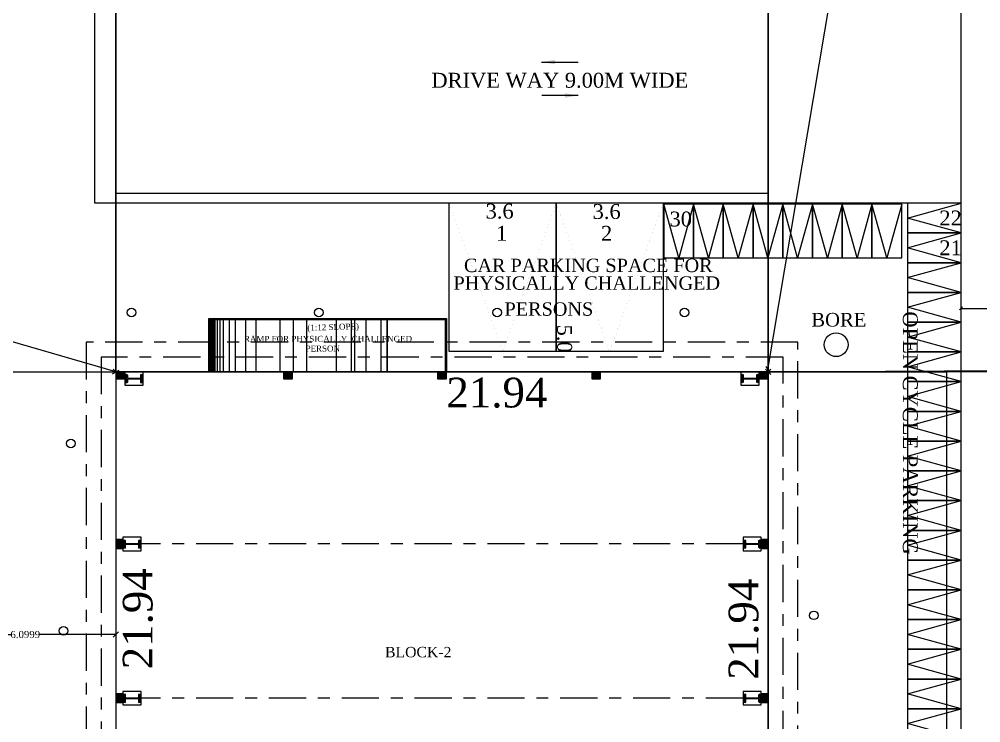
# Model space of a CAD drawing. Header units: metres. Extents: x 10791 to 15749, y -2675 to -2476.
# Drawn here: x 15697.49 to 15705.57, y -2660.94 to -2655.03 of the extents above; entities that cross this region are included whole.
import ezdxf
from ezdxf.enums import TextEntityAlignment as Align

# ---------------------------------------------------------------- set-up
doc = ezdxf.new("R2010")
doc.units = ezdxf.units.M
doc.header["$LTSCALE"] = 0.5
doc.header["$MEASUREMENT"] = 0
doc.header["$PDMODE"] = 35
doc.linetypes.add('CENTER', pattern=[2, 1.25, -0.25, 0.25, -0.25])
for name, color, linetype in [('BLK_1_COVERED_AREA', 7, 'Continuous'), ('BLK_2_FLR_0_BLT_UP_AREA', 7, 'Continuous'), ('BLK_2_LVL_0_BLDG_FOOT_PRINT', 7, 'Continuous'), ('BLK_2_LVL_0_FRONT_SETBACK', 7, 'Continuous'), ('BLK_2_LVL_0_SIDE_SETBACK1', 7, 'Continuous'), ('BLK_2_LVL_0_SIDE_SETBACK2', 7, 'Continuous'), ('CYCLE_PARKING', 7, 'Continuous'), ('DIST_BETWEEN_BLK_1_BLK_2', 7, 'Continuous'), ('DISTANCE_BLK', 7, 'Continuous'), ('DRIVEWAY', 7, 'Continuous'), ('FLOOR-GROUND', 7, 'Continuous')]:
    doc.layers.add(name, color=color, linetype=linetype)
for name, color, linetype, lineweight in [('BLK_1_FIRE_TENDER_MOVEMENT', 161, 'Continuous', 0), ('BLK_2_FIRE_TENDER_MOVEMENT', 161, 'Continuous', 0), ('SPECIAL_PARKING', 175, 'Continuous', 0)]:
    doc.layers.add(name, color=color, linetype=linetype, lineweight=lineweight)
doc.layers.add('SHORTEST_DIST_TO_ROAD', color=6, linetype='Continuous', plot=False)
doc.styles.add('Isa-', font='times.ttf')
doc.styles.get("Standard").update_dxf_attribs({"font": ''})
doc.styles.add('STYLE2', font='times.ttf')
doc.styles.get('Standard').set_extended_font_data('Arial Black')
doc.dimstyles.new('Copy of ISO-25', dxfattribs={"dimscale": 0, "dimtxt": 0.23, "dimasz": 0.1, "dimexe": 1.25, "dimexo": 0.625, "dimgap": 0.11, "dimtad": 0, "dimtih": 1, "dimtoh": 1, "dimzin": 1, "dimdsep": 46, "dimtxsty": 'STYLE2', "dimblk": 'OBLIQUE', "dimcen": 0, "dimse1": 1, "dimse2": 1, "dimclrd": 1, "dimclrt": 3, "dimadec": 0, "dimazin": 2, "dimtfac": 1, "dimtix": 1, "dimtofl": 0, "dimtmove": 0, "dimatfit": 3, "dimfxl": 0, "dimtolj": 1, "dimarcsym": 0})
doc.dimstyles.get("Standard").update_dxf_attribs({"dimtxt": 0.23, "dimasz": 0.18, "dimexe": 0.18, "dimexo": 0.0625, "dimgap": 0.09, "dimtad": 0, "dimtih": 1, "dimtoh": 1, "dimzin": 0, "dimdsep": 46, "dimtxsty": 'Standard', "dimblk": 'OBLIQUE', "dimcen": 0.09, "dimse1": 1, "dimse2": 1, "dimclrd": 1, "dimclrt": 3, "dimadec": 0, "dimazin": 0, "dimtfac": 1, "dimtofl": 0, "dimtmove": 0, "dimatfit": 3, "dimfxl": 0, "dimtolj": 1, "dimtzin": 0, "dimarcsym": 0})

# ---------------------------------------------------------------- blocks, each defined once
blk = doc.blocks.new('_Oblique')
at = {"color": 0, "linetype": 'ByBlock', "lineweight": -2}
blk.add_line((-0.5, -0.5), (0.5, 0.5), dxfattribs=at)
blk = doc.blocks.new('*D208')
at = {"color": 1, "lineweight": -2, "ltscale": 2}
for p, q in [((16020.703, -2645.363), (16048.615, -2645.171)), ((16079.717, -2644.958), (16051.805, -2645.149))]:
    blk.add_line(p, q, dxfattribs=at)
at = {"layer": 'Defpoints', "color": 0, "lineweight": 25, "ltscale": 2}
for p in [(16079.717, -2644.958), (16079.717, -2644.958), (16020.703, -2645.363)]:
    blk.add_point(p, dxfattribs=at)
at = {"color": 1, "lineweight": -2, "ltscale": 2, "xscale": 0.18, "yscale": 0.18, "zscale": 0.18}
for p, rotation in [((16079.717, -2644.958), 0.3938453070030036), ((16020.703, -2645.363), 180.3938453070029)]:
    blk.add_blockref('_Oblique', p, dxfattribs=dict(at, rotation=rotation))
at = {"color": 3, "lineweight": 25, "ltscale": 2, "insert": (16050.21, -2645.16), "char_height": 1, "attachment_point": 5, "style": 'STYLE2'}
blk.add_mtext('\\A1;59.02', dxfattribs=at)
blk = doc.blocks.new('*D209')
at = {"color": 1, "lineweight": -2, "ltscale": 2}
for p, q in [((16020.703, -2606.796), (16020.703, -2625.57)), ((16020.703, -2645.363), (16020.703, -2626.59))]:
    blk.add_line(p, q, dxfattribs=at)
at = {"layer": 'Defpoints', "color": 0, "lineweight": 25, "ltscale": 2}
for p in [(16020.703, -2606.796), (16020.703, -2606.796), (16020.703, -2645.363)]:
    blk.add_point(p, dxfattribs=at)
at = {"color": 1, "lineweight": -2, "ltscale": 2, "xscale": 0.18, "yscale": 0.18, "zscale": 0.18}
for p, rotation in [((16020.703, -2606.796), 90), ((16020.703, -2645.363), 270)]:
    blk.add_blockref('_Oblique', p, dxfattribs=dict(at, rotation=rotation))
at = {"color": 3, "lineweight": 25, "ltscale": 2, "insert": (16020.703, -2626.08), "char_height": 1, "attachment_point": 5, "style": 'STYLE2'}
blk.add_mtext('\\A1;38.57', dxfattribs=at)
blk = doc.blocks.new('*D212')
at = {"color": 1, "lineweight": -2, "ltscale": 2}
for p, q in [((15958.683, -2633.67), (15977.122, -2639.05)), ((15998.763, -2645.363), (15980.324, -2639.984))]:
    blk.add_line(p, q, dxfattribs=at)
at = {"layer": 'Defpoints', "color": 0, "lineweight": 25, "ltscale": 2}
for p in [(15958.683, -2633.67), (15958.683, -2633.67), (15998.763, -2645.363)]:
    blk.add_point(p, dxfattribs=at)
at = {"color": 1, "lineweight": -2, "ltscale": 2, "xscale": 0.18, "yscale": 0.18, "zscale": 0.18}
for p, rotation in [((15958.683, -2633.67), 163.7356193892643), ((15998.763, -2645.363), 343.7356193892644)]:
    blk.add_blockref('_Oblique', p, dxfattribs=dict(at, rotation=rotation))
at = {"color": 4, "lineweight": 25, "ltscale": 2, "insert": (15978.723, -2639.517), "char_height": 1, "attachment_point": 5, "style": 'STYLE2'}
blk.add_mtext('\\A1;41.75', dxfattribs=at)
blk = doc.blocks.new('*D215')
at = {"color": 1, "lineweight": -2, "ltscale": 2}
for p, q in [((15998.763, -2606.796), (15998.763, -2625.57)), ((15998.763, -2645.363), (15998.763, -2626.59))]:
    blk.add_line(p, q, dxfattribs=at)
at = {"layer": 'Defpoints', "color": 0, "lineweight": 25, "ltscale": 2}
for p in [(15998.763, -2606.796), (15998.763, -2606.796), (15998.763, -2645.363)]:
    blk.add_point(p, dxfattribs=at)
at = {"color": 1, "lineweight": -2, "ltscale": 2, "xscale": 0.18, "yscale": 0.18, "zscale": 0.18}
for p, rotation in [((15998.763, -2606.796), 90), ((15998.763, -2645.363), 270)]:
    blk.add_blockref('_Oblique', p, dxfattribs=dict(at, rotation=rotation))
at = {"color": 3, "lineweight": 25, "ltscale": 2, "insert": (15998.763, -2626.08), "char_height": 1, "attachment_point": 5, "style": 'STYLE2'}
blk.add_mtext('\\A1;38.57', dxfattribs=at)
blk = doc.blocks.new('*D219')
at = {"layer": 'Defpoints', "color": 0, "lineweight": 25}
for p in [(16027.092, -2606.796), (16027.175, -2606.81), (16020.613, -2645.273)]:
    blk.add_point(p, dxfattribs=at)
at = {"layer": 'SHORTEST_DIST_TO_ROAD', "color": 1, "lineweight": -2}
for p, q in [((16027.175, -2606.81), (16023.971, -2625.84)), ((16020.697, -2645.287), (16023.901, -2626.258))]:
    blk.add_line(p, q, dxfattribs=at)
at = {"layer": 'SHORTEST_DIST_TO_ROAD', "color": 1, "lineweight": -2, "xscale": 0.18, "yscale": 0.18, "zscale": 0.18}
for p, rotation in [((16027.175, -2606.81), 80.44229032837016), ((16020.697, -2645.287), 260.4422903283702)]:
    blk.add_blockref('_Oblique', p, dxfattribs=dict(at, rotation=rotation))
at = {"layer": 'SHORTEST_DIST_TO_ROAD', "color": 3, "insert": (16023.936, -2626.049), "char_height": 0.23, "attachment_point": 5}
blk.add_mtext('\\A1;39.02', dxfattribs=at)
blk = doc.blocks.new('*D222')
at = {"layer": 'Defpoints', "color": 0, "lineweight": 25}
for p in [(16027.195, -2636.477), (16037.195, -2636.477), (16037.195, -2643.224)]:
    blk.add_point(p, dxfattribs=at)
at = {"layer": 'DRIVEWAY', "color": 255, "lineweight": -2}
for p, q in [((16027.195, -2643.224), (16031.559, -2643.224)), ((16037.195, -2643.224), (16032.83, -2643.224))]:
    blk.add_line(p, q, dxfattribs=at)
at = {"layer": 'DRIVEWAY', "color": 255, "lineweight": -2, "xscale": 0.1, "yscale": 0.1, "zscale": 0.1, "rotation": 180}
blk.add_blockref('_Oblique', (16027.195, -2643.224), dxfattribs=at)
at = {"layer": 'DRIVEWAY', "color": 255, "lineweight": -2, "xscale": 0.1, "yscale": 0.1, "zscale": 0.1}
blk.add_blockref('_Oblique', (16037.195, -2643.224), dxfattribs=at)
at = {"layer": 'DRIVEWAY', "color": 255, "lineweight": -3, "insert": (16032.195, -2643.224), "char_height": 0.23, "attachment_point": 5, "style": 'STYLE2'}
blk.add_mtext('\\A1;10.0000', dxfattribs=at)
blk = doc.blocks.new('*D223')
at = {"layer": 'Defpoints', "color": 0, "lineweight": 25, "ltscale": 2}
for p in [(15992.663, -2654.194), (15998.763, -2654.194), (15998.763, -2654.194)]:
    blk.add_point(p, dxfattribs=at)
at = {"layer": 'DIST_BETWEEN_BLK_1_BLK_2', "color": 65, "lineweight": -2, "ltscale": 2}
for p, q in [((15992.663, -2654.194), (15995.241, -2654.194)), ((15998.763, -2654.194), (15996.185, -2654.194))]:
    blk.add_line(p, q, dxfattribs=at)
at = {"layer": 'DIST_BETWEEN_BLK_1_BLK_2', "color": 65, "lineweight": -2, "ltscale": 2, "xscale": 0.18, "yscale": 0.18, "zscale": 0.18, "rotation": 180}
blk.add_blockref('_Oblique', (15992.663, -2654.194), dxfattribs=at)
at = {"layer": 'DIST_BETWEEN_BLK_1_BLK_2', "color": 65, "lineweight": -2, "ltscale": 2, "xscale": 0.18, "yscale": 0.18, "zscale": 0.18}
blk.add_blockref('_Oblique', (15998.763, -2654.194), dxfattribs=at)
at = {"layer": 'DIST_BETWEEN_BLK_1_BLK_2', "color": 65, "lineweight": 25, "ltscale": 2, "insert": (15995.713, -2654.194), "char_height": 0.24, "attachment_point": 5, "style": 'STYLE2'}
blk.add_mtext('\\A1;6.0999', dxfattribs=at)
blk = doc.blocks.new('RYGFY')
at = {"lineweight": 25, "ltscale": 2}
for points in [[(15998.76283, -2645.36326), (15998.76283, -2645.59326), (15999.06283, -2645.59326), (15999.06283, -2645.36326)], [(15999.06283, -2645.59326), (15999.06283, -2645.36326), (15998.76283, -2645.36326), (15998.76283, -2645.59326)], [(16004.39783, -2645.36326), (16004.39783, -2645.59326), (16004.69783, -2645.59326), (16004.69783, -2645.36326)], [(16009.58283, -2645.36326), (16009.58283, -2645.59326), (16009.88283, -2645.59326), (16009.88283, -2645.36326)], [(16014.76783, -2645.36326), (16014.76783, -2645.59326), (16015.06783, -2645.59326), (16015.06783, -2645.36326)], [(16020.40283, -2645.36326), (16020.40283, -2645.59326), (16020.70283, -2645.59326), (16020.70283, -2645.36326)], [(15998.76283, -2651.29826), (15998.99283, -2651.29826), (15998.99283, -2650.99826), (15998.76283, -2650.99826)], [(16020.47283, -2651.29826), (16020.70283, -2651.29826), (16020.70283, -2650.99826), (16020.47283, -2650.99826)], [(16020.70283, -2651.29826), (16020.47283, -2651.29826), (16020.47283, -2650.99826), (16020.70283, -2650.99826)], [(15998.76283, -2656.48326), (15998.99283, -2656.48326), (15998.99283, -2656.18326), (15998.76283, -2656.18326)], [(16020.47283, -2656.48326), (16020.70283, -2656.48326), (16020.70283, -2656.18326), (16020.47283, -2656.18326)]]:
    blk.add_hatch(color=201, dxfattribs=at).paths.add_polyline_path(points)
for points in [[(15999.11766, -2645.44278), (15999.14766, -2645.47498), (15999.14766, -2645.57591), (15999.59766, -2645.57591), (15999.59766, -2645.47498), (15999.62766, -2645.44278), (15999.62766, -2645.74278), (15999.59766, -2645.71058), (15999.59766, -2645.60965), (15999.14766, -2645.60965), (15999.14766, -2645.71058), (15999.11766, -2645.74278)], [(16020.34802, -2645.73335), (16020.31802, -2645.70114), (16020.31802, -2645.60022), (16019.86802, -2645.60022), (16019.86802, -2645.70114), (16019.83802, -2645.73335), (16019.83802, -2645.43335), (16019.86802, -2645.46555), (16019.86802, -2645.56647), (16020.31802, -2645.56647), (16020.31802, -2645.46555), (16020.34802, -2645.43335)], [(15999.04764, -2651.00298), (15999.07764, -2651.03518), (15999.07764, -2651.13611), (15999.52764, -2651.13611), (15999.52764, -2651.03518), (15999.55764, -2651.00298), (15999.55764, -2651.30298), (15999.52764, -2651.27078), (15999.52764, -2651.16985), (15999.07764, -2651.16985), (15999.07764, -2651.27078), (15999.04764, -2651.30298)], [(16019.91324, -2651.00298), (16019.94324, -2651.03518), (16019.94324, -2651.13611), (16020.39324, -2651.13611), (16020.39324, -2651.03518), (16020.42324, -2651.00298), (16020.42324, -2651.30298), (16020.39324, -2651.27078), (16020.39324, -2651.16985), (16019.94324, -2651.16985), (16019.94324, -2651.27078), (16019.91324, -2651.30298)], [(15999.04764, -2656.18798), (15999.07764, -2656.22018), (15999.07764, -2656.32111), (15999.52764, -2656.32111), (15999.52764, -2656.22018), (15999.55764, -2656.18798), (15999.55764, -2656.48798), (15999.52764, -2656.45578), (15999.52764, -2656.35485), (15999.07764, -2656.35485), (15999.07764, -2656.45578), (15999.04764, -2656.48798)], [(16019.91324, -2656.18798), (16019.94324, -2656.22018), (16019.94324, -2656.32111), (16020.39324, -2656.32111), (16020.39324, -2656.22018), (16020.42324, -2656.18798), (16020.42324, -2656.48798), (16020.39324, -2656.45578), (16020.39324, -2656.35485), (16019.94324, -2656.35485), (16019.94324, -2656.45578), (16019.91324, -2656.48798)]]:
    blk.add_hatch(color=3).paths.add_polyline_path(points)
at = {"color": 4, "lineweight": 25, "ltscale": 0.25}
for p, q in [((16001.88283, -2643.56326), (16001.88283, -2645.36326)), ((16001.90316, -2643.61326), (16001.90316, -2645.36326)), ((16001.92667, -2643.61326), (16001.92667, -2645.36326)), ((16001.95872, -2643.61326), (16001.95872, -2645.36326)), ((16001.99291, -2643.61326), (16001.99291, -2645.36326)), ((16002.02283, -2643.61326), (16002.02283, -2645.36326)), ((16002.04164, -2643.61326), (16002.04164, -2645.36326)), ((16002.0943, -2643.61326), (16002.0943, -2645.36326)), ((16002.17283, -2643.61326), (16002.17283, -2645.36326)), ((16002.25983, -2643.61326), (16002.25983, -2645.36326)), ((16002.37283, -2643.61326), (16002.37283, -2645.36326)), ((16002.57283, -2643.61326), (16002.57283, -2645.36326)), ((16002.77283, -2643.61326), (16002.77283, -2645.36326)), ((16003.12283, -2643.61326), (16003.12283, -2645.36326)), ((16003.47283, -2643.61326), (16003.47283, -2645.36326)), ((16004.27283, -2643.61326), (16004.27283, -2645.36326)), ((16004.72283, -2643.61326), (16004.72283, -2645.36326)), ((16005.17283, -2643.61326), (16005.17283, -2645.36326)), ((16006.17283, -2643.61326), (16006.17283, -2645.36326)), ((16006.17283, -2643.61326), (16006.17283, -2645.36326)), ((16006.67283, -2643.61326), (16006.67283, -2645.36326)), ((16006.78991, -2643.61326), (16006.78991, -2645.36326)), ((16006.78991, -2643.61326), (16006.78991, -2645.36326)), ((16007.17283, -2643.61326), (16007.17283, -2645.36326)), ((16007.67283, -2643.61326), (16007.67283, -2645.36326))]:
    blk.add_line(p, q, dxfattribs=at)
at = {"color": 7, "lineweight": 25, "ltscale": 2}
for p, q in [((16001.88283, -2643.56326), (16001.88283, -2645.36326)), ((16006.78991, -2643.56326), (16006.78991, -2645.36326)), ((16009.88283, -2643.61326), (16001.88283, -2643.61326)), ((16009.83283, -2643.61326), (16001.88283, -2643.61326))]:
    blk.add_line(p, q, dxfattribs=at)
at = {"lineweight": 25, "ltscale": 2}
for p, q in [((16009.88283, -2643.56326), (16009.88283, -2645.36326)), ((16009.83283, -2643.61326), (16009.83283, -2645.36326))]:
    blk.add_line(p, q, dxfattribs=at)
at = {"linetype": 'CENTER', "lineweight": 25, "ltscale": 2}
for p, q in [((16019.85843, -2651.14826), (15999.60723, -2651.14826)), ((16019.85843, -2656.33326), (15999.60723, -2656.33326))]:
    blk.add_line(p, q, dxfattribs=at)
at = {"color": 7, "lineweight": 25, "ltscale": 2, "const_width": 0.001}
for points in [[(16013.57202, -2639.67622), (16011.77202, -2644.67622), (16009.97202, -2639.67622)], [(16017.17202, -2639.67622), (16015.37202, -2644.67622), (16013.57202, -2639.67622)]]:
    blk.add_lwpolyline(points, dxfattribs=at)
at = {"lineweight": 25, "ltscale": 2}
for points in [[(16027.19454, -2640.68964), (16025.39454, -2640.18964), (16027.19454, -2639.68964)], [(16018.19455, -2639.72259), (16017.69455, -2641.52259), (16017.19455, -2639.72259)], [(16019.19455, -2639.72259), (16018.69455, -2641.52259), (16018.19455, -2639.72259)], [(16020.19455, -2639.72259), (16019.69455, -2641.52259), (16019.19455, -2639.72259)], [(16021.19455, -2639.72259), (16020.69455, -2641.52259), (16020.19455, -2639.72259)], [(16022.19455, -2639.72259), (16021.69455, -2641.52259), (16021.19455, -2639.72259)], [(16023.19455, -2639.72259), (16022.69455, -2641.52259), (16022.19455, -2639.72259)], [(16024.19455, -2639.72259), (16023.69455, -2641.52259), (16023.19455, -2639.72259)], [(16025.19455, -2639.72259), (16024.69455, -2641.52259), (16024.19455, -2639.72259)], [(16027.19454, -2641.68964), (16025.39454, -2641.18964), (16027.19454, -2640.68964)], [(16027.19454, -2642.68964), (16025.39454, -2642.18964), (16027.19454, -2641.68964)], [(16027.19454, -2643.68964), (16025.39454, -2643.18964), (16027.19454, -2642.68964)], [(16027.19454, -2644.68964), (16025.39454, -2644.18964), (16027.19454, -2643.68964)], [(16027.19454, -2645.68964), (16025.39454, -2645.18964), (16027.19454, -2644.68964)], [(16027.19454, -2646.68964), (16025.39454, -2646.18964), (16027.19454, -2645.68964)], [(16027.19454, -2647.68964), (16025.39454, -2647.18964), (16027.19454, -2646.68964)], [(16027.19454, -2648.68964), (16025.39454, -2648.18964), (16027.19454, -2647.68964)], [(16027.19454, -2649.68964), (16025.39454, -2649.18964), (16027.19454, -2648.68964)], [(16027.19454, -2650.68964), (16025.39454, -2650.18964), (16027.19454, -2649.68964)], [(16027.19454, -2651.68964), (16025.39454, -2651.18964), (16027.19454, -2650.68964)], [(16027.19454, -2652.68964), (16025.39454, -2652.18964), (16027.19454, -2651.68964)], [(16027.19454, -2653.68964), (16025.39454, -2653.18964), (16027.19454, -2652.68964)], [(16027.19454, -2654.68964), (16025.39454, -2654.18964), (16027.19454, -2653.68964)], [(16027.19454, -2655.68964), (16025.39454, -2655.18964), (16027.19454, -2654.68964)], [(16027.19454, -2656.68964), (16025.39454, -2656.18964), (16027.19454, -2655.68964)], [(16027.19454, -2657.68964), (16025.39454, -2657.18964), (16027.19454, -2656.68964)]]:
    blk.add_lwpolyline(points, dxfattribs=at)
at = {"color": 4, "lineweight": 25, "ltscale": 0.25}
for points in [[(16007.88283, -2645.36326), (16001.88283, -2645.36326), (16001.88283, -2643.56326), (16007.88283, -2643.56326)], [(16007.88283, -2643.56326), (16009.88283, -2643.56326), (16009.88283, -2645.36326), (16007.88283, -2645.36326)]]:
    blk.add_lwpolyline(points, close=True, dxfattribs=at)
at = {"color": 134, "linetype": 'CENTER', "lineweight": 25, "ltscale": 2}
for points in [[(16021.70283, -2644.36326), (15997.76283, -2644.36326), (15997.76283, -2668.30326), (16021.70283, -2668.30326)], [(16021.20283, -2644.86326), (15998.26283, -2644.86326), (15998.26283, -2667.80326), (16021.20283, -2667.80326)]]:
    blk.add_lwpolyline(points, close=True, dxfattribs=at)
at = {"color": 201, "lineweight": 25, "ltscale": 2}
for points in [[(15999.06283, -2645.36326), (15998.76283, -2645.36326), (15998.76283, -2645.59326), (15999.06283, -2645.59326)], [(15998.76283, -2645.59326), (15999.06283, -2645.59326), (15999.06283, -2645.36326), (15998.76283, -2645.36326)], [(16004.69783, -2645.36326), (16004.39783, -2645.36326), (16004.39783, -2645.59326), (16004.69783, -2645.59326)], [(16009.88283, -2645.36326), (16009.58283, -2645.36326), (16009.58283, -2645.59326), (16009.88283, -2645.59326)], [(16015.06783, -2645.36326), (16014.76783, -2645.36326), (16014.76783, -2645.59326), (16015.06783, -2645.59326)], [(16020.70283, -2645.36326), (16020.40283, -2645.36326), (16020.40283, -2645.59326), (16020.70283, -2645.59326)], [(15998.76283, -2650.99826), (15998.76283, -2651.29826), (15998.99283, -2651.29826), (15998.99283, -2650.99826)], [(16020.47283, -2650.99826), (16020.47283, -2651.29826), (16020.70283, -2651.29826), (16020.70283, -2650.99826)], [(16020.70283, -2650.99826), (16020.70283, -2651.29826), (16020.47283, -2651.29826), (16020.47283, -2650.99826)], [(15998.76283, -2656.18326), (15998.76283, -2656.48326), (15998.99283, -2656.48326), (15998.99283, -2656.18326)], [(16020.47283, -2656.18326), (16020.47283, -2656.48326), (16020.70283, -2656.48326), (16020.70283, -2656.18326)]]:
    blk.add_lwpolyline(points, close=True, dxfattribs=at)
at = {"color": 4}
for points in [[(15999.67724, -2645.36326), (15999.06284, -2645.36326), (15999.06284, -2645.81286), (15999.67724, -2645.81286)], [(16019.78843, -2645.81286), (16020.40283, -2645.81286), (16020.40283, -2645.36326), (16019.78843, -2645.36326)], [(15999.60723, -2650.92346), (15998.99283, -2650.92346), (15998.99283, -2651.37306), (15999.60723, -2651.37306)], [(16020.47283, -2650.92346), (16019.85843, -2650.92346), (16019.85843, -2651.37306), (16020.47283, -2651.37306)], [(15999.60723, -2656.10846), (15998.99283, -2656.10846), (15998.99283, -2656.55806), (15999.60723, -2656.55806)], [(16020.47283, -2656.10846), (16019.85843, -2656.10846), (16019.85843, -2656.55806), (16020.47283, -2656.55806)]]:
    blk.add_lwpolyline(points, close=True, dxfattribs=at)
at = {"color": 3}
for points in [[(15999.11766, -2645.44278), (15999.14766, -2645.47498), (15999.14766, -2645.57591), (15999.59766, -2645.57591), (15999.59766, -2645.47498), (15999.62766, -2645.44278), (15999.62766, -2645.74278), (15999.59766, -2645.71058), (15999.59766, -2645.60965), (15999.14766, -2645.60965), (15999.14766, -2645.71058), (15999.11766, -2645.74278), (15999.11766, -2645.44278)], [(16020.34802, -2645.73335), (16020.31802, -2645.70114), (16020.31802, -2645.60022), (16019.86802, -2645.60022), (16019.86802, -2645.70114), (16019.83802, -2645.73335), (16019.83802, -2645.43335), (16019.86802, -2645.46555), (16019.86802, -2645.56647), (16020.31802, -2645.56647), (16020.31802, -2645.46555), (16020.34802, -2645.43335), (16020.34802, -2645.73335)], [(15999.04764, -2651.00298), (15999.07764, -2651.03518), (15999.07764, -2651.13611), (15999.52764, -2651.13611), (15999.52764, -2651.03518), (15999.55764, -2651.00298), (15999.55764, -2651.30298), (15999.52764, -2651.27078), (15999.52764, -2651.16985), (15999.07764, -2651.16985), (15999.07764, -2651.27078), (15999.04764, -2651.30298), (15999.04764, -2651.00298)], [(16019.91324, -2651.00298), (16019.94324, -2651.03518), (16019.94324, -2651.13611), (16020.39324, -2651.13611), (16020.39324, -2651.03518), (16020.42324, -2651.00298), (16020.42324, -2651.30298), (16020.39324, -2651.27078), (16020.39324, -2651.16985), (16019.94324, -2651.16985), (16019.94324, -2651.27078), (16019.91324, -2651.30298), (16019.91324, -2651.00298)], [(15999.04764, -2656.18798), (15999.07764, -2656.22018), (15999.07764, -2656.32111), (15999.52764, -2656.32111), (15999.52764, -2656.22018), (15999.55764, -2656.18798), (15999.55764, -2656.48798), (15999.52764, -2656.45578), (15999.52764, -2656.35485), (15999.07764, -2656.35485), (15999.07764, -2656.45578), (15999.04764, -2656.48798), (15999.04764, -2656.18798)], [(16019.91324, -2656.18798), (16019.94324, -2656.22018), (16019.94324, -2656.32111), (16020.39324, -2656.32111), (16020.39324, -2656.22018), (16020.42324, -2656.18798), (16020.42324, -2656.48798), (16020.39324, -2656.45578), (16020.39324, -2656.35485), (16019.94324, -2656.35485), (16019.94324, -2656.45578), (16019.91324, -2656.48798), (16019.91324, -2656.18798)]]:
    blk.add_lwpolyline(points, dxfattribs=at)
at = {"color": 6, "lineweight": 25, "ltscale": 2}
for centre in [(15999.29023, -2643.36462), (16005.59023, -2643.36462), (16011.59023, -2643.36462), (16017.89023, -2643.36462), (15997.24887, -2647.77259), (16022.2393, -2653.54763), (15996.99887, -2654.07259)]:
    blk.add_circle(centre, 0.14437, dxfattribs=at)
at = {"color": 4, "lineweight": 25, "ltscale": 0.25}
blk.add_circle((16022.98987, -2644.44662), 0.4, dxfattribs=at)
at = {"layer": 'BLK_1_COVERED_AREA', "color": 140, "lineweight": 25, "ltscale": 2}
blk.add_lwpolyline([(16020.70283, -2645.36326), (15998.76283, -2645.36326), (15998.76283, -2667.30326), (16020.70283, -2667.30326)], close=True, dxfattribs=at)
at = {"layer": 'BLK_1_FIRE_TENDER_MOVEMENT', "color": 161, "lineweight": 25, "ltscale": 2}
blk.add_lwpolyline([(15992.66295, -2625.07626), (15998.76283, -2625.07626), (15998.76283, -2670.79626), (15992.66295, -2670.79626)], close=True, dxfattribs=at)
at = {"layer": 'BLK_2_FIRE_TENDER_MOVEMENT', "color": 161, "lineweight": 25, "ltscale": 2}
for points in [[(15998.76283, -2645.36326), (16020.70283, -2645.36326), (16020.70283, -2639.36326), (15998.76283, -2639.36326)], [(15998.76283, -2667.30326), (15992.66295, -2667.30326), (15992.66295, -2645.36326), (15998.76283, -2645.36326)], [(16020.70283, -2645.36327), (16026.70283, -2645.36327), (16026.70283, -2667.30326), (16020.70283, -2667.30326)]]:
    blk.add_lwpolyline(points, close=True, dxfattribs=at)
at = {"layer": 'BLK_2_FLR_0_BLT_UP_AREA', "color": 50, "lineweight": 25, "ltscale": 2}
blk.add_lwpolyline([(15998.76283, -2667.30327), (16020.70283, -2667.30327), (16020.70283, -2645.36327), (15998.76283, -2645.36327)], close=True, dxfattribs=at)
at = {"layer": 'BLK_2_LVL_0_BLDG_FOOT_PRINT', "color": 1, "lineweight": 25, "ltscale": 2}
blk.add_lwpolyline([(16020.70283, -2645.36326), (15998.76283, -2645.36326), (15998.76283, -2667.30326), (16020.70283, -2667.30326)], close=True, dxfattribs=at)
at = {"layer": 'BLK_2_LVL_0_FRONT_SETBACK', "color": 2}
blk.add_lwpolyline([(15998.76283, -2606.79626), (16020.70283, -2606.79626), (16020.70283, -2645.36326), (15998.76283, -2645.36326)], close=True, dxfattribs=at)
at = {"layer": 'BLK_2_LVL_0_SIDE_SETBACK1', "color": 102}
blk.add_lwpolyline([(15998.76283, -2645.36326), (15998.76283, -2667.30326), (15948.87063, -2667.30326), (15955.27153, -2645.36326), (15998.76283, -2645.36326)], close=True, dxfattribs=at)
at = {"layer": 'BLK_2_LVL_0_SIDE_SETBACK2', "color": 11}
blk.add_lwpolyline([(16020.70283, -2667.30326), (16075.02443, -2667.30326), (16079.63197, -2645.36326), (16020.70283, -2645.36326)], close=True, dxfattribs=at)
at = {"layer": 'CYCLE_PARKING', "color": 250, "lineweight": 25, "ltscale": 2}
for points in [[(16027.19454, -2640.68964), (16027.19454, -2639.68964), (16025.39454, -2639.68964), (16025.39454, -2640.68964)], [(16018.19455, -2639.72259), (16017.19455, -2639.72259), (16017.19455, -2641.52259), (16018.19455, -2641.52259)], [(16019.19455, -2639.72259), (16018.19455, -2639.72259), (16018.19455, -2641.52259), (16019.19455, -2641.52259)], [(16020.19455, -2639.72259), (16019.19455, -2639.72259), (16019.19455, -2641.52259), (16020.19455, -2641.52259)], [(16021.19455, -2639.72259), (16020.19455, -2639.72259), (16020.19455, -2641.52259), (16021.19455, -2641.52259)], [(16022.19455, -2639.72259), (16021.19455, -2639.72259), (16021.19455, -2641.52259), (16022.19455, -2641.52259)], [(16023.19455, -2639.72259), (16022.19455, -2639.72259), (16022.19455, -2641.52259), (16023.19455, -2641.52259)], [(16024.19455, -2639.72259), (16023.19455, -2639.72259), (16023.19455, -2641.52259), (16024.19455, -2641.52259)], [(16025.19455, -2639.72259), (16024.19455, -2639.72259), (16024.19455, -2641.52259), (16025.19455, -2641.52259)], [(16027.19454, -2641.68964), (16027.19454, -2640.68964), (16025.39454, -2640.68964), (16025.39454, -2641.68964)], [(16027.19454, -2642.68964), (16027.19454, -2641.68964), (16025.39454, -2641.68964), (16025.39454, -2642.68964)], [(16027.19454, -2643.68964), (16027.19454, -2642.68964), (16025.39454, -2642.68964), (16025.39454, -2643.68964)], [(16027.19454, -2644.68964), (16027.19454, -2643.68964), (16025.39454, -2643.68964), (16025.39454, -2644.68964)], [(16027.19454, -2645.68964), (16027.19454, -2644.68964), (16025.39454, -2644.68964), (16025.39454, -2645.68964)], [(16027.19454, -2646.68964), (16027.19454, -2645.68964), (16025.39454, -2645.68964), (16025.39454, -2646.68964)], [(16027.19454, -2647.68964), (16027.19454, -2646.68964), (16025.39454, -2646.68964), (16025.39454, -2647.68964)], [(16027.19454, -2648.68964), (16027.19454, -2647.68964), (16025.39454, -2647.68964), (16025.39454, -2648.68964)], [(16027.19454, -2649.68964), (16027.19454, -2648.68964), (16025.39454, -2648.68964), (16025.39454, -2649.68964)], [(16027.19454, -2650.68964), (16027.19454, -2649.68964), (16025.39454, -2649.68964), (16025.39454, -2650.68964)], [(16027.19454, -2651.68964), (16027.19454, -2650.68964), (16025.39454, -2650.68964), (16025.39454, -2651.68964)], [(16027.19454, -2652.68964), (16027.19454, -2651.68964), (16025.39454, -2651.68964), (16025.39454, -2652.68964)], [(16027.19454, -2653.68964), (16027.19454, -2652.68964), (16025.39454, -2652.68964), (16025.39454, -2653.68964)], [(16027.19454, -2654.68964), (16027.19454, -2653.68964), (16025.39454, -2653.68964), (16025.39454, -2654.68964)], [(16027.19454, -2655.68964), (16027.19454, -2654.68964), (16025.39454, -2654.68964), (16025.39454, -2655.68964)], [(16027.19454, -2656.68964), (16027.19454, -2655.68964), (16025.39454, -2655.68964), (16025.39454, -2656.68964)], [(16027.19454, -2657.68964), (16027.19454, -2656.68964), (16025.39454, -2656.68964), (16025.39454, -2657.68964)]]:
    blk.add_lwpolyline(points, close=True, dxfattribs=at)
at = {"layer": 'DISTANCE_BLK', "color": 238, "lineweight": 25, "ltscale": 2}
blk.add_lwpolyline([(15998.76289, -2667.30327), (16020.70289, -2667.30327), (16020.70289, -2645.36327), (15998.76289, -2645.36327)], close=True, dxfattribs=at)
at = {"layer": 'DRIVEWAY', "color": 255}
blk.add_lwpolyline([(16027.19457, -2606.79625), (16037.19456, -2606.79626), (16037.19455, -2690.465), (16027.19455, -2690.465)], close=True, dxfattribs=at)
at = {"layer": 'FLOOR-GROUND', "color": 43, "lineweight": 25, "ltscale": 2}
blk.add_lwpolyline([(15998.03913, -2639.67622), (16027.19455, -2639.67622), (16027.19455, -2630.67622), (15998.03913, -2630.67622)], close=True, dxfattribs=at)
at = {"layer": 'SPECIAL_PARKING', "color": 201, "linetype": 'Continuous'}
for points in [[(16013.57202, -2644.67622), (16009.97202, -2644.67622), (16009.97202, -2639.67622), (16013.57202, -2639.67622)], [(16017.17202, -2644.67622), (16013.57202, -2644.67622), (16013.57202, -2639.67622), (16017.17202, -2639.67622)]]:
    blk.add_lwpolyline(points, close=True, dxfattribs=at)
at = {"color": 11, "style": 'Isa-'}
for s, height, p in [('DRIVE WAY 9.00M WIDE', 0.5, (16013.69485, -2635.80373)), ('3.6', 0.5, (16011.6707, -2640.20516)), ('3.6', 0.5, (16015.2707, -2640.21645)), ('30', 0.5, (16017.76306, -2640.46939)), ('22', 0.5, (16026.83897, -2640.43644)), ('1', 0.5, (16011.73587, -2640.95083)), ('2', 0.5, (16015.26831, -2640.95083)), ('21', 0.5, (16026.83897, -2641.43644)), ('CAR PARKING SPACE FOR ', 0.45, (16014.73824, -2642.0046)), ('PHYSICALLY CHALLENGED', 0.45, (16014.6014, -2642.5984)), (' PERSONS', 0.45, (16013.24182, -2643.47227))]:
    blk.add_text(s, height=height, dxfattribs=at).set_placement(p, align=Align.CENTER)
at = {"color": 3, "lineweight": 25, "ltscale": 0.25, "style": 'STYLE2'}
blk.add_text('BORE', height=0.46, dxfattribs=at).set_placement((16022.1538, -2643.83742))
at = {"color": 11, "style": 'Isa-'}
for s, p in [('OPEN CYCLE PARKING', (16025.23528, -2647.41588)), ('5.0', (16013.60654, -2644.24287))]:
    blk.add_text(s, height=0.5, rotation=270, dxfattribs=at).set_placement(p, align=Align.CENTER)
at = {"color": 170, "lineweight": 25, "ltscale": 0.25, "style": 'STYLE2'}
blk.add_text('(1:12 SLOPE)', height=0.2, rotation=1.755531, dxfattribs=at).set_placement((16005.20425, -2643.97776))
at = {"color": 2, "lineweight": 25, "style": 'STYLE2'}
for s, p in [('RAMP FOR PHYSICALLY  CHALLENGED', (16003.06896, -2644.34906)), ('PERSON', (16005.14198, -2644.67663))]:
    blk.add_text(s, height=0.2, dxfattribs=at).set_placement(p)
at = {"color": 3, "lineweight": 25, "ltscale": 2, "insert": (16011.57932, -2646.0667), "char_height": 1, "attachment_point": 5, "style": 'STYLE2'}
blk.add_mtext('\\A1;21.94', dxfattribs=at)
at = {"color": 3, "lineweight": 25, "ltscale": 2, "char_height": 1, "attachment_point": 5, "rotation": 90, "style": 'STYLE2'}
for insert in [(15999.50303, -2653.66356), (16019.88112, -2654.01478)]:
    blk.add_mtext('\\A1;21.94', dxfattribs=dict(at, insert=insert))
at = {"layer": 'FLOOR-GROUND', "color": 50, "lineweight": 25, "ltscale": 0.25, "style": 'STYLE2'}
blk.add_text('BLOCK-2', height=0.35, dxfattribs=at).set_placement((16008.93167, -2654.95868), align=Align.CENTER)
at = {"color": 3, "lineweight": 25, "ltscale": 2}
for p1, p2, picture, middle in [((15998.76283, -2645.36326), (15998.76283, -2606.79626), '*D215', (15998.76283, -2626.07976)), ((16020.70283, -2645.36326), (16079.71716, -2644.9576), '*D208', (16050.20999, -2645.16043))]:
    dim = blk.add_aligned_dim(p1=p1, p2=p2, distance=0, dimstyle='Standard', override={"dimtxt": 1, "dimgap": 0, "dimtxsty": 'STYLE2'}, dxfattribs=at)
    dim.commit()
    dim.dimension.update_dxf_attribs({"geometry": picture, "text_midpoint": middle})
dim = blk.add_linear_dim(base=(16020.70283, -2606.79626), p1=(16020.70283, -2645.36326), p2=(16020.70283, -2606.79626), angle=90, dimstyle='Standard', override={"dimtxt": 1, "dimgap": 0, "dimtxsty": 'STYLE2'}, dxfattribs=at)
dim.commit()
dim.dimension.update_dxf_attribs({"geometry": '*D209', "text_midpoint": (16020.70283, -2626.07976)})
at = {"color": 4, "lineweight": 25, "ltscale": 2}
dim = blk.add_aligned_dim(p1=(15998.76283, -2645.36326), p2=(15958.68295, -2633.67013), distance=0, dimstyle='Standard', override={"dimtxt": 1, "dimgap": 0, "dimtxsty": 'STYLE2', "dimclrt": 4}, dxfattribs=at)
dim.commit()
dim.dimension.update_dxf_attribs({"geometry": '*D212', "text_midpoint": (15978.72289, -2639.5167)})
at = {"layer": 'DIST_BETWEEN_BLK_1_BLK_2', "color": 65, "lineweight": 25, "ltscale": 2}
dim = blk.add_linear_dim(base=(15998.76283, -2654.19431), p1=(15992.66295, -2654.19431), p2=(15998.76283, -2654.19431), dimstyle='Standard', override={"dimtxt": 0.24, "dimgap": 0, "dimdec": 4, "dimtxsty": 'STYLE2', "dimclrd": 65, "dimclrt": 65, "dimtdec": 4}, dxfattribs=at)
dim.commit()
dim.dimension.update_dxf_attribs({"geometry": '*D223', "text_midpoint": (15995.71289, -2654.19431)})
at = {"layer": 'DRIVEWAY', "color": 255, "lineweight": -3}
dim = blk.add_linear_dim(base=(16037.19456, -2643.2236), p1=(16027.19456, -2636.47653), p2=(16037.19456, -2636.47653), dimstyle='Copy of ISO-25', override={"dimscale": 1, "dimdec": 4, "dimclrd": 255, "dimclrt": 255}, dxfattribs=at)
dim.commit()
dim.dimension.update_dxf_attribs({"geometry": '*D222', "text_midpoint": (16032.19456, -2643.2236)})
at = {"layer": 'SHORTEST_DIST_TO_ROAD', "color": 1}
dim = blk.add_aligned_dim(p1=(16020.61283, -2645.27326), p2=(16027.09153, -2606.79622), distance=-0.08488, dimstyle='Standard', dxfattribs=at)
dim.commit()
dim.dimension.update_dxf_attribs({"geometry": '*D219', "text_midpoint": (16023.93588, -2626.04883)})
at = {"color": 4, "lineweight": 25, "ltscale": 2}
for points in [[(16013.08339, -2634.94357), (16014.30842, -2634.94357)], [(16013.08353, -2634.94084), (16014.30856, -2634.94084)], [(16014.31437, -2636.06824), (16013.08934, -2636.06824)], [(16014.3145, -2636.06551), (16013.08947, -2636.06551)]]:
    blk.add_leader(points, dimstyle='Standard', override={"dimtxt": 0.24, "dimasz": 0.45, "dimgap": 0, "dimtad": 0, "dimtxsty": 'STYLE2'}, dxfattribs=at)

msp = doc.modelspace()

# ---------------------------------------------------------------- block references
at = {"color": 31, "lineweight": 25, "xscale": 0.25, "yscale": 0.25, "zscale": 0.25}
msp.add_blockref('RYGFY', (11698.60907, -1996.65254), dxfattribs=at)

doc.saveas('drawing.dxf')
